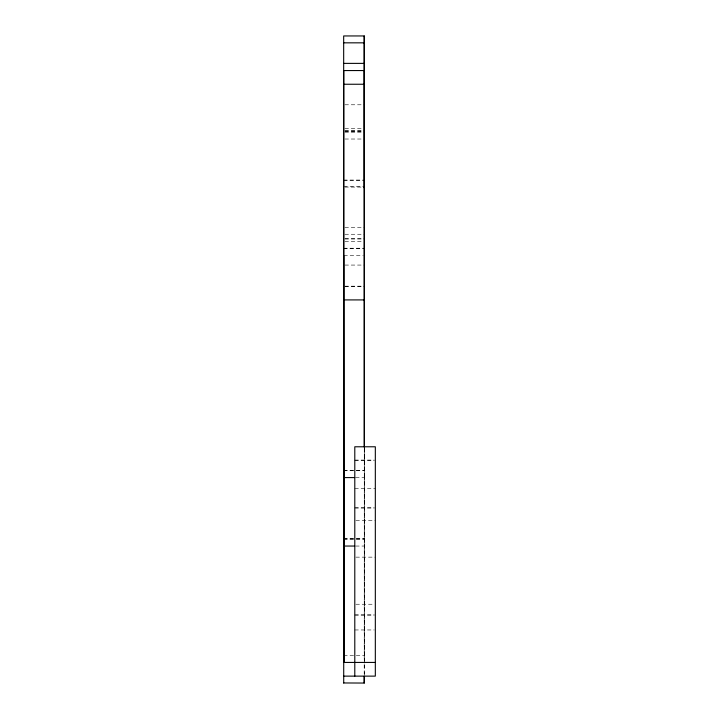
<?xml version="1.0" encoding="UTF-8"?>
<svg xmlns="http://www.w3.org/2000/svg" width="719" height="719" viewBox="0 0 719 719"><rect width="100%" height="100%" fill="white"/><g stroke="black" fill="none" stroke-linecap="round" stroke-linejoin="round"><path stroke-width="0.54" stroke-dasharray="3.6 2.7" d="M344.904 104.785L364.362 104.785M344.904 128.719L363.284 128.719M344.904 130.66L364.362 130.66M344.904 131.056L364.362 131.056M344.904 131.496L363.284 131.496M344.904 132.17L364.362 132.17M344.904 139.019L364.362 139.019M343.673 180.047L364.254 180.047M343.673 180.451L364.254 180.451M343.754 186.67L363.302 186.67M344.823 187.084L364.362 187.084M344.904 227.411L364.362 227.411M344.904 234.259L364.362 234.259M344.904 238.609L364.362 238.609M344.904 239.014L364.362 239.014M344.904 241.719L363.284 241.719M343.673 248.226L364.254 248.226M343.673 248.63L364.254 248.63M343.835 255.407L363.302 255.407M344.904 265.068L364.362 265.068M344.904 286.18L364.362 286.18M344.904 286.584L364.362 286.584M354.791 460.07L374.248 460.07M354.791 460.466L374.248 460.466M343.673 470.334L364.254 470.334M343.673 470.738L364.254 470.738M355.635 477.497L364.425 477.587L364.434 661.318M354.791 488.534L375.327 488.534M354.791 507.704L374.248 507.704M354.791 508.108L374.248 508.108M355.869 520.718L375.327 520.718M343.673 538.513L364.254 538.513M343.673 538.873L364.254 538.873M343.673 539.268L364.254 539.268M355.635 546.045L364.425 546.045M355.869 557.144L375.327 557.144M355.869 604.239L374.248 604.239M354.791 614.799L374.248 614.799M354.791 615.194L374.248 615.194M354.791 629.961L374.248 629.961M343.673 655.593L364.254 655.593M364.416 448.413L364.425 477.587M364.344 448.413L364.344 477.587M364.254 675.078L364.254 448.09L364.209 663.161M364.209 664.239L364.209 676.13"/><path stroke-width="1.08" d="M364.299 186.67L364.299 188.001L364.362 70.552L343.745 70.561L343.817 662.442L375.327 662.433M364.416 447.29L364.254 35.95L343.673 35.95L343.718 683.05M343.718 42.834L364.254 42.834M343.718 63.38L364.254 63.38M343.826 84.249L364.362 84.249M343.826 299.913L364.362 299.913M343.754 255.407L343.889 477.587L354.701 477.587M343.889 546.045L354.701 546.045M343.718 676.13L375.327 676.13L375.327 446.778L354.791 446.778L354.791 676.13M343.673 682.96L364.254 683.05L364.254 676.13L364.209 683.05M364.209 35.95L364.209 446.966M343.889 477.587L343.898 662.442"/></g></svg>
